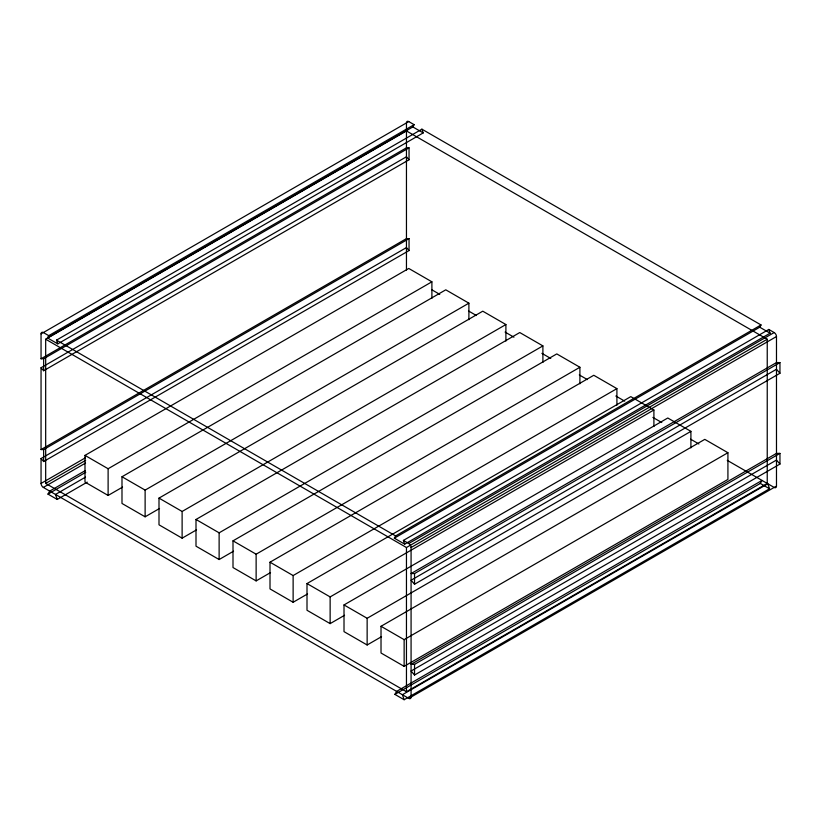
<?xml version="1.0" encoding="UTF-8"?>
<svg xmlns="http://www.w3.org/2000/svg" width="821" height="821" viewBox="0 0 821 821"><rect width="100%" height="100%" fill="white"/><g stroke="black" fill="none" stroke-linecap="round" stroke-linejoin="round"><path stroke-width="1.23" d="M57.788 343.866L56.495 340.13L421.902 129.164L423.195 132.91L57.788 343.866L47.444 337.893L48.737 335.645L414.133 124.679L408.766 121.58L41.05 333.88L41.05 358.777L43.646 358.777L409.043 147.821L409.043 159.767L43.646 370.733L41.05 367.736L406.457 156.77L409.043 159.767M47.444 337.893L412.84 126.937L414.133 124.679M404.691 544.149L403.398 540.413L768.795 329.447L770.088 333.193L404.691 544.149L394.337 538.176L395.63 535.928L761.036 324.962L421.902 129.164M394.337 538.176L759.743 327.21L761.036 324.962M87.231 482.132L57.234 499.445L47.987 494.109L49.722 491.102L85.261 470.587M394.891 694.392L396.625 691.385L762.032 480.418L760.297 483.425L394.891 694.392L404.137 699.728L769.544 488.772L767.809 483.764L402.403 694.72L404.137 699.728M45.678 339.227L406.457 130.929L767.235 339.227L767.235 483.425L406.457 691.723L45.678 483.425L45.678 339.227L406.457 547.515L767.235 339.227M41.05 358.777L406.457 147.811L409.043 147.821M41.05 367.736L41.05 449.569L406.457 238.613L409.043 238.613L409.043 250.559L43.646 461.525L41.05 458.529L406.457 247.573L409.043 250.559M41.05 449.569L43.646 449.58L409.043 238.613M122.534 487.12L108.115 495.443L84.994 482.091L84.994 455.388L408.766 268.457L431.897 281.808L431.897 298.341M768.795 329.447L774.172 332.546A3.274 1.888 60 0 1 776.481 336.548L776.481 486.094L408.766 698.394L43.359 487.438A3.274 1.888 60 0 1 41.05 483.425L85.476 457.779M45.678 483.425L85.641 460.355M43.359 487.438L85.569 463.065M47.987 494.109L85.753 472.311M85.487 477.134L55.5 494.447L57.234 499.445M84.994 455.388L108.115 468.74L431.897 281.808M159.531 508.486L145.122 516.809L121.99 503.458L121.99 476.755L445.772 289.823L468.894 303.175L468.894 319.708M121.99 476.755L145.122 490.106L468.894 303.175M196.537 529.853L182.118 538.176L158.997 524.814L158.997 498.111L482.769 311.19L505.9 324.541L505.9 341.064M158.997 498.111L182.118 511.462L505.9 324.541M233.544 551.209L219.125 559.532L196.003 546.181L196.003 519.477L519.775 332.546L542.897 345.898L542.897 362.43M196.003 519.477L219.125 532.829L542.897 345.898M270.54 572.576L256.131 580.899L233 567.547L233 540.844L556.782 353.913L579.903 367.264L579.903 383.797M233 540.844L256.131 554.196L579.903 367.264M307.547 593.942L293.128 602.265L270.006 588.914L270.006 562.2L593.778 375.279L616.91 388.631L616.91 405.164M270.006 562.2L293.128 575.552L616.91 388.631M344.553 615.298L330.134 623.621L307.003 610.27L307.003 583.567L630.785 396.635L653.906 409.987L653.906 426.52M403.398 540.413L408.766 543.512L774.172 332.546M408.766 698.394A3.274 1.888 60 0 0 411.075 697.06L411.075 547.515L776.481 336.548M307.003 583.567L330.134 596.918L653.906 409.987M381.549 636.665L367.141 644.988L344.009 631.636L344.009 604.933L667.781 418.002L690.913 431.353L690.913 447.886M779.95 362.584L776.481 362.584L411.075 573.551L414.543 573.551L779.95 362.584L779.95 373.268L414.543 584.234L411.075 580.231L776.481 369.265L779.95 373.268M344.009 604.933L367.141 618.285L690.913 431.353M381.016 626.29L704.787 439.368L727.919 452.72L727.919 479.423L404.137 666.354L381.016 653.003L381.016 626.29L404.137 639.651L727.919 452.72M779.95 453.387L776.481 453.387L411.075 664.353L414.543 664.353L779.95 453.387L779.95 464.07L414.543 675.026L411.075 671.024L776.481 460.058L779.95 464.07M412.84 126.937L423.195 132.91M759.743 327.21L770.088 333.193M431.979 289.875L439.758 294.359M468.534 310.974L476.385 315.51M505.079 332.074L513.936 337.195M541.881 353.328L550.768 358.449M579.287 374.92L587.395 379.6M615.832 396.02L624.689 401.13M652.89 417.417L661.777 422.538M690.635 439.204L698.897 443.976M727.262 460.355L774.172 487.438A3.274 1.888 60 0 0 776.481 486.094M760.297 483.425L769.544 488.772M48.737 335.645L43.359 332.546A3.274 1.888 60 0 0 41.05 333.88M56.495 340.13L395.63 535.928M414.543 573.551L414.543 584.234M414.543 664.353L414.543 675.026M406.457 270.027L406.457 122.914A3.274 1.888 60 0 1 408.766 121.58M406.457 547.515L406.457 691.723M404.137 639.651L404.137 666.354M367.141 618.285L367.141 644.988M330.134 596.918L330.134 623.621M293.128 575.552L293.128 602.265M256.131 554.196L256.131 580.899M219.125 532.829L219.125 559.532M182.118 511.462L182.118 538.176M145.122 490.106L145.122 516.809M108.115 468.74L108.115 495.443M43.646 358.777L43.646 370.733M43.646 449.58L43.646 461.525M41.05 458.529L41.05 483.425M408.766 543.512A3.274 1.888 60 0 1 411.075 547.515"/></g></svg>
